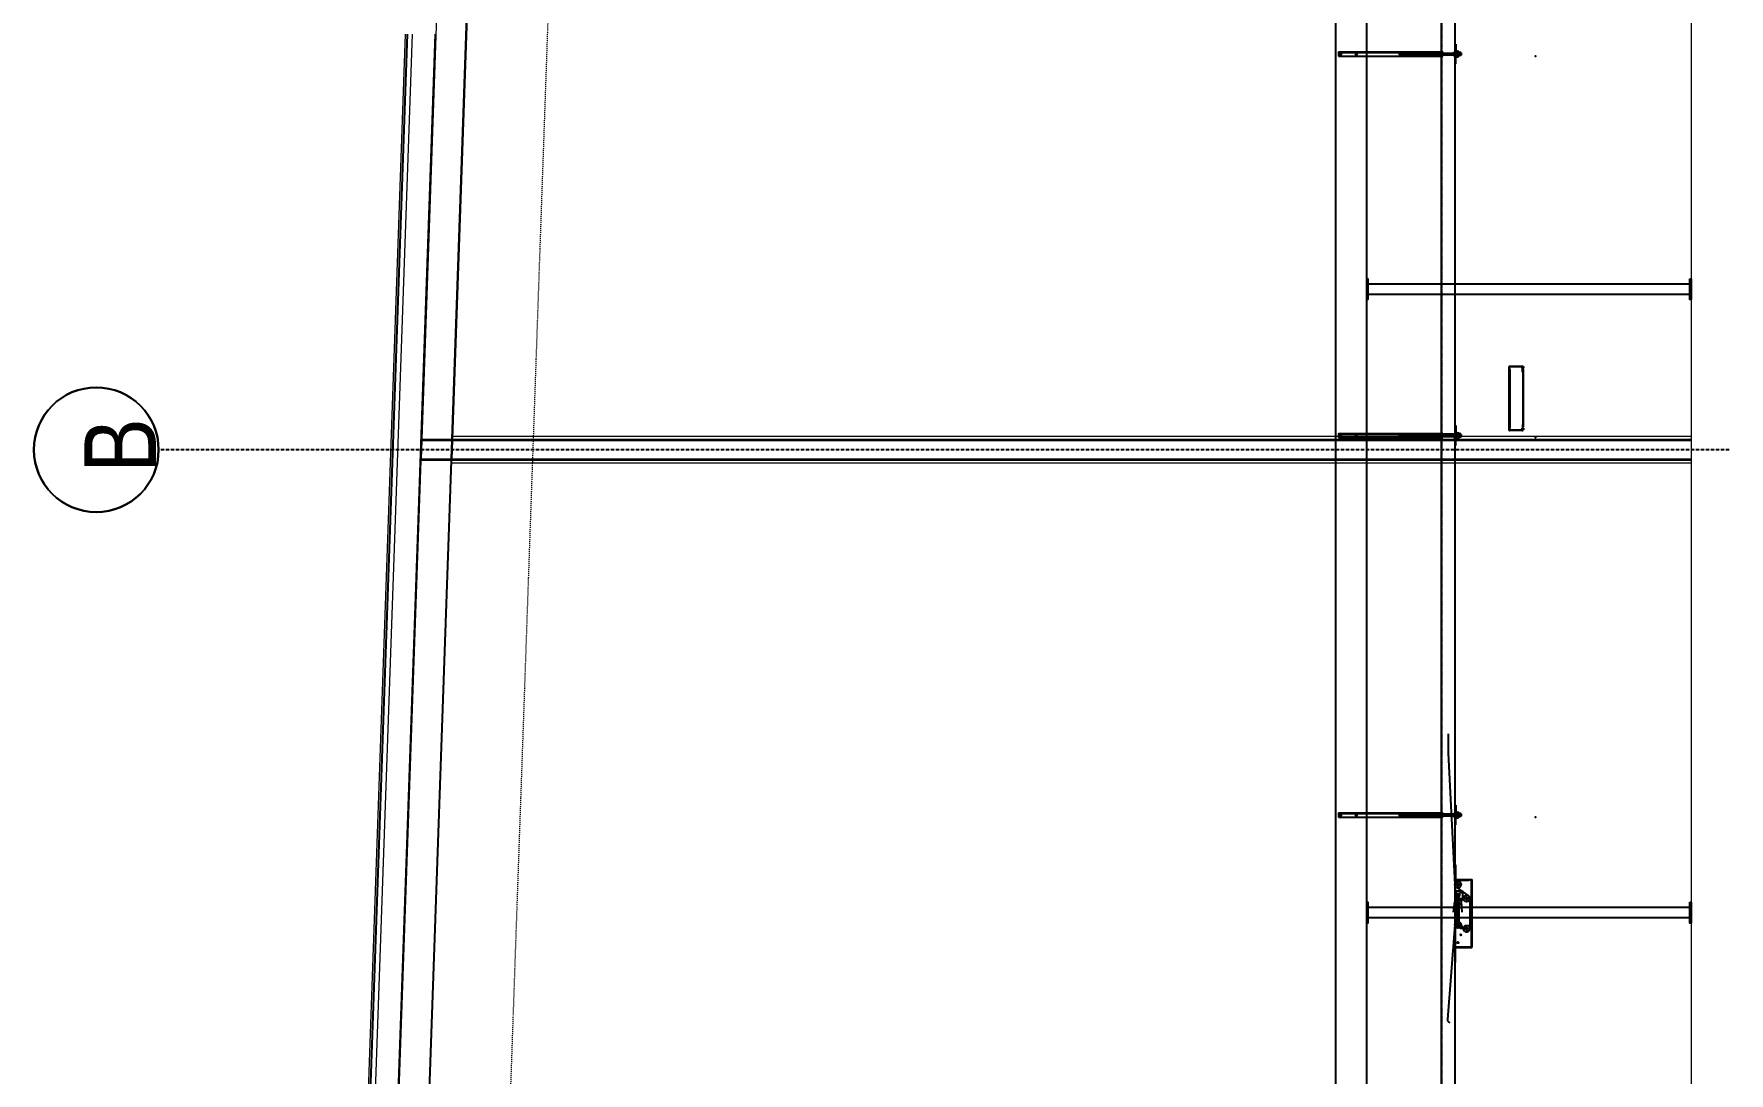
# Model space of a CAD drawing. Header units: millimetres. Extents: x -677815 to 406757, y -145898 to 39000.
# Drawn here: x 385990 to 402298, y -29999 to -19998 of the extents above; entities that cross this region are included whole.
import ezdxf

# ---------------------------------------------------------------- set-up
doc = ezdxf.new("R2010")
doc.units = ezdxf.units.MM
doc.header["$LTSCALE"] = 8
for name, pattern in [('Xref Conv Trash$0$_SBA Dash Dot - Loose', [6, 4, -1, 0, -1]), ('Xref Conv Trash$0$_SBA Hidden Line - Loose', [2.4, 1.2, -1.2]), ('Xref Conv Trash$0$AM_ISO02W050', [7.5, 6, -1.5]), ('Xref Conv Trash$0$AM_ISO08W050', [18, 12, -1.5, 3, -1.5]), ('Xref Conv Trash$0$CENTER', [7, 4, -1, 1, -1]), ('Xref Conv Trash$0$HIDDEN', [9.525, 6.35, -3.175]), ('Xref Conv Trash$0$PHANTOM', [2.5, 1.25, -0.25, 0.25, -0.25, 0.25, -0.25])]:
    doc.linetypes.add(name, pattern=pattern)
for name, color, linetype, lineweight in [('Xref Conv Trash$0$A-DETL-HDLN', 8, 'Xref Conv Trash$0$_SBA Hidden Line - Loose', 9), ('Xref Conv Trash$0$A-FLOR-LEVL', 8, 'Continuous', 9), ('Xref Conv Trash$0$A-ROOF', 8, 'Continuous', 25), ('Xref Conv Trash$0$A-ROOF-OTLN', 8, 'Continuous', 9), ('Xref Conv Trash$0$Center', 7, 'Xref Conv Trash$0$AM_ISO08W050', 50), ('Xref Conv Trash$0$Conv - Trash', 1, 'Continuous', 25), ('Xref Conv Trash$0$Hidden', 9, 'Xref Conv Trash$0$AM_ISO02W050', 25), ('Xref Conv Trash$0$S-BEAM', 8, 'Continuous', 9), ('Xref Conv Trash$0$S-COLS', 8, 'Continuous', 9), ('Xref Conv Trash$0$S-GRID-IDEN', 8, 'Continuous', 25)]:
    doc.layers.add(name, color=color, linetype=linetype, lineweight=lineweight)
for name, color, linetype in [('Xref Conv Trash$0$M-MEZZ', 173, 'Continuous'), ('Xref Conv Trash$0$M-MEZZ-POST', 114, 'Continuous'), ('Xref Conv Trash$0$S-GRID', 8, 'Continuous')]:
    doc.layers.add(name, color=color, linetype=linetype)
doc.styles.add('Xref Conv Trash$0$Arial Narrow_1', font='ARIALN.TTF', dxfattribs={"height": 688.297872})

# ---------------------------------------------------------------- blocks, each defined once
blk = doc.blocks.new('Xref Conv Trash$0$Trash Takeup')
at = {"layer": 'Xref Conv Trash$0$Conv - Trash'}
for p, q in [((-305, 167), (-305, 150)), ((0, 167), (0, 150)), ((305, 167), (305, 150)), ((-470, 2), (-328, 2)), ((-470, 0), (-470, 2)), ((-328, 0), (-470, 0)), ((-457, -7), (-457, 10)), ((-314, 115), (-331, 115)), ((-314, 45), (-331, 45)), ((-327, 3), (-327, 160)), ((-327, 160), (-325, 160)), ((325, 162), (-325, 162)), ((-325, 162), (-325, 160)), ((-325, 0), (-325, 160)), ((325, 160), (-325, 160)), ((-325, 160), (325, 160)), ((-325, 160), (-325, 3)), ((325, 157), (-325, 157)), ((-322, 130), (-325, 130)), ((-322, 30), (-325, 30)), ((325, 3), (-325, 3)), ((325, 0), (-325, 0)), ((-322, 30), (-322, 130)), ((-280, 27), (-314, 27)), ((-305, -7), (-305, 10)), ((-290, 33), (-280, 38)), ((-290, 21), (-290, 33)), ((-280, 27), (-290, 27)), ((-280, 16), (-290, 21)), ((-280, 27), (-280, 61)), ((-280, 38), (-270, 33)), ((-280, 27), (-280, 36)), ((-280, 27), (-280, 18)), ((-280, 27), (-270, 27)), ((-280, 27), (-246, 27)), ((-280, 27), (-280, -7)), ((-270, 21), (-280, 16)), ((-270, 33), (-270, 21)), ((-255, 9), (-170, 128)), ((-220, 70), (-125, 70)), ((-220, 8), (-220, 70)), ((-125, 8), (-220, 8)), ((-205, 55), (-214, 55)), ((-205, 55), (-205, 64)), ((-205, 55), (-205, 46)), ((-205, 55), (-196, 55)), ((137, 27), (-194, 27)), ((-191, 38), (-191, 34)), ((-191, 34), (-191, 20)), ((-191, 34), (-180, 34)), ((-191, 20), (-191, 16)), ((-191, 20), (-180, 20)), ((-189, 42), (-180, 42)), ((-189, 12), (-180, 12)), ((-180, 27), (-165, 27)), ((-145, 110), (-179, 110)), ((-168, 46), (-178, 46)), ((-178, 46), (-178, 8)), ((-178, 38), (-178, 16)), ((-178, 17), (-178, 38)), ((-178, 36), (-168, 36)), ((133, 35), (-178, 35)), ((134, 34), (-178, 34)), ((134, 20), (-178, 20)), ((133, 19), (-178, 19)), ((-178, 8), (-168, 8)), ((-178, 19), (-168, 19)), ((-168, 8), (-168, 46)), ((-155, 116), (-145, 121)), ((-155, 104), (-155, 116)), ((-145, 99), (-155, 104)), ((-145, 110), (-154, 110)), ((-152, -7), (-152, 10)), ((-140, 55), (-148, 55)), ((-145, 110), (-145, 144)), ((-145, 141), (145, 141)), ((-145, 121), (-135, 116)), ((-145, 110), (-145, 120)), ((-145, 110), (-145, 100)), ((-145, 110), (-136, 110)), ((-145, 110), (-111, 110)), ((-145, 110), (-145, 76)), ((-135, 104), (-145, 99)), ((-110, 27), (-144, 27)), ((-140, 55), (-140, 64)), ((-140, 55), (-140, 46)), ((-140, 55), (-132, 55)), ((-135, 116), (-135, 104)), ((-125, 70), (-125, 8)), ((122, 30), (-122, 30)), ((-112, 58), (-12, 65)), ((-110, 18), (-110, 42)), ((110, 39), (-110, 39)), ((-110, 27), (-76, 27)), ((-110, 21), (110, 21)), ((0, -7), (0, 10)), ((110, 27), (76, 27)), ((157, 82), (98, 55)), ((110, 38), (100, 33)), ((100, 33), (100, 21)), ((100, 21), (110, 16)), ((105, 43), (105, 12)), ((110, 27), (110, 61)), ((110, 18), (110, 42)), ((120, 33), (110, 38)), ((110, 27), (110, -7)), ((110, 27), (144, 27)), ((110, 16), (120, 21)), ((145, 110), (111, 110)), ((116, 12), (116, 43)), ((116, 39), (117, 41)), ((116, 39), (116, 15)), ((116, 15), (117, 13)), ((128, 41), (117, 41)), ((128, 34), (117, 34)), ((128, 20), (117, 20)), ((128, 13), (117, 13)), ((120, 21), (120, 33)), ((129, 39), (128, 41)), ((129, 15), (128, 13)), ((129, 39), (129, 15)), ((140, 55), (132, 55)), ((134, 34), (133, 35)), ((133, 19), (133, 35)), ((134, 20), (133, 19)), ((134, 20), (134, 34)), ((135, 116), (145, 121)), ((135, 104), (135, 116)), ((145, 99), (135, 104)), ((145, 110), (136, 110)), ((140, 55), (140, 64)), ((140, 55), (140, 46)), ((140, 55), (148, 55)), ((145, 110), (145, 144)), ((145, 121), (155, 116)), ((145, 110), (145, 120)), ((145, 110), (145, 100)), ((145, 110), (154, 110)), ((145, 110), (179, 110)), ((145, 110), (145, 76)), ((155, 104), (145, 99)), ((152, -7), (152, 10)), ((155, 116), (155, 104)), ((205, 55), (196, 55)), ((205, 55), (205, 64)), ((205, 55), (205, 46)), ((205, 55), (214, 55)), ((280, 27), (270, 27)), ((280, 27), (280, 36)), ((280, 27), (280, 18)), ((280, 27), (290, 27)), ((305, -7), (305, 10)), ((314, 115), (331, 115)), ((314, 45), (331, 45)), ((322, 30), (322, 130)), ((322, 130), (325, 130)), ((322, 30), (325, 30)), ((325, 160), (325, 162)), ((325, 0), (325, 160)), ((327, 160), (325, 160)), ((325, 160), (325, 3)), ((327, 3), (327, 160)), ((470, 2), (328, 2)), ((328, 0), (470, 0)), ((457, -7), (457, 10)), ((470, 0), (470, 2)), ((-1728, -69), (-1545, -69)), ((-1544, -69), (-278, -4)), ((-14, -16), (-114, -4)), ((108, -4), (1021, -75))]:
    blk.add_line(p, q, dxfattribs=at)
for centre, radius in [((-280, 27), 31), ((-280, 27), 9.6), ((-280, 27), 6.5), ((-205, 55), 5.5), ((-205, 55), 5.5), ((-145, 110), 31), ((-145, 110), 9.6), ((-145, 110), 6.5), ((-140, 55), 5.5), ((-140, 55), 5.5), ((-110, 27), 31), ((110, 27), 31), ((110, 27), 9.6), ((111, 43), 5.5), ((111, 12), 5.5), ((145, 110), 31), ((140, 55), 5.5), ((145, 110), 9.6), ((145, 110), 6.5), ((205, 55), 5.5), ((280, 27), 6.5)]:
    blk.add_circle(centre, radius, dxfattribs=at)
for centre, radius, start, end in [((-328, 3), 1.6, 270, 0), ((-328, 3), 3.2, 270, 0), ((-280, 27), 31, 273.6497, 324.615), ((-187, 38), 4.04, 113.991, 246.009), ((-179, 27), 12.6, 144.0166, 215.9834), ((-187, 16), 4.04, 113.991, 246.009), ((-182, 38), 4.04, 293.991, 66.009), ((-190, 27), 12.6, 324.0166, 35.9834), ((-182, 16), 4.04, 293.991, 66.009), ((-145, 110), 31, 90, 144.615), ((-110, 30), 9, 90, 270), ((110, 27), 31, 113.6403, 266.5167), ((111, 43), 5.5, 0, 180), ((111, 12), 5.5, 180, 0), ((110, 30), 9, 270, 90), ((139, 40), 22.6, 181.9939, 195.0285), ((148, 27), 32, 167.4961, 192.5039), ((139, 15), 22.6, 164.9715, 178.0061), ((106, 40), 22.6, 344.9715, 358.0061), ((97, 27), 32, 347.4961, 12.5039), ((106, 15), 22.6, 1.9939, 15.0285), ((145, 110), 31, 293.6403, 90), ((328, 3), 3.2, 180, 270), ((328, 3), 1.6, 180, 270), ((-1545, -44), 25, 270, 273.6497), ((1021, -44), 31, 270, 344.6873)]:
    blk.add_arc(centre, radius, start, end, dxfattribs=at)
blk = doc.blocks.new('*U189')
for p, q in [((-13, 5), (-13, 127)), ((-10, 5), (-10, 127)), ((-8, 132), (601, 132)), ((-8, 130), (6, 130)), ((15, 124), (7, 129)), ((17, 126), (8, 131)), ((17, 126), (575, 126)), ((18, 123), (575, 123)), ((576, 126), (585, 131)), ((578, 124), (586, 129)), ((588, 130), (601, 130)), ((603, 127), (603, 5)), ((606, 127), (606, 5))]:
    blk.add_line(p, q)
at = {"linetype": 'Continuous'}
for p, q in [((45, 3), (-8, 3)), ((-8, 0), (45, 0)), ((45, 0), (45, 3)), ((548, 3), (601, 3)), ((548, 0), (548, 3)), ((20, -1), (20, -2)), ((573, -1), (20, -1)), ((573, -2), (20, -2)), ((601, 0), (548, 0)), ((573, -1), (573, -2))]:
    blk.add_line(p, q, dxfattribs=at)
for centre, radius, start, end in [((-8, 127), 5, 90, 180), ((-8, 127), 2.5, 90, 180), ((6, 127), 5, 60, 90), ((6, 127), 2.5, 60, 90), ((18, 129), 5, 240, 270), ((18, 129), 2.5, 240, 270), ((575, 129), 2.5, 270, 300), ((575, 129), 5, 270, 300), ((588, 127), 5, 90, 120), ((588, 127), 2.5, 90, 120), ((601, 127), 5, 0, 90), ((601, 127), 2.5, 0, 90)]:
    blk.add_arc(centre, radius, start, end)
for centre, radius, start, end in [((-8, 5), 5, 180, 270), ((-8, 5), 2.5, 180, 270), ((601, 5), 5, 270, 0), ((601, 5), 2.5, 270, 0)]:
    blk.add_arc(centre, radius, start, end, dxfattribs=at)
at = {"layer": 'Xref Conv Trash$0$Hidden', "linetype": 'Xref Conv Trash$0$CENTER', "extrusion": (0, 1, 0)}
for p, q in [((0, -15), (0, 20)), ((593, -15), (593, 20))]:
    blk.add_line(p, q, dxfattribs=at)
blk = doc.blocks.new('Xref Conv Trash$0$UC-Universal Column-Column - C4_5-250UC73-1332366-SECTION WAREHOUSE B')
at = {"layer": 'Xref Conv Trash$0$S-COLS'}
for p, q in [((-116139, 42100), (-116139, 54011)), ((-115885, 54020), (-115885, 42100))]:
    blk.add_line(p, q, dxfattribs=at)
blk = doc.blocks.new('Xref Conv Trash$0$UC-Universal Column-Column - C2_5-200UC60-1337977-SECTION WAREHOUSE B')
at = {"layer": 'Xref Conv Trash$0$S-COLS'}
for p, q in [((-116115, 54319), (-116115, 42100)), ((-116101, 54320), (-116101, 42100)), ((-115924, 54326), (-115924, 42100)), ((-115910, 42100), (-115910, 54326))]:
    blk.add_line(p, q, dxfattribs=at)
blk = doc.blocks.new('Xref Conv Trash$0$Grid - Grid Head-235101-SECTION WAREHOUSE B')
at = {"layer": 'Xref Conv Trash$0$S-GRID-IDEN'}
blk.add_circle((-140012, 62123), 600, dxfattribs=at)
for start, end in [(0, 180), (180, 0)]:
    blk.add_arc((-140012, 62123), 600, start, end, dxfattribs=at)
blk = doc.blocks.new('*U199')
for p, q in [((5050, 1716), (36547, 7370)), ((5073, 1586), (36570, 7240)), ((5073, 1586), (36570, 7240))]:
    blk.add_line(p, q)
at = {"linetype": 'Xref Conv Trash$0$PHANTOM'}
for p, q in [((5066, 1716), (36532, 7365)), ((5073, 1588), (36570, 7242))]:
    blk.add_line(p, q, dxfattribs=at)
blk = doc.blocks.new('Xref Conv Trash$0$PIVOT')
for p, q in [((-95, 19), (-95, 14)), ((-30, 19), (-95, 19)), ((-95, 14), (-30, 14)), ((-89, 19), (-89, 14)), ((-64, 19), (-64, 14)), ((-27, 10), (-27, -2)), ((-22, 10), (-22, -1)), ((22, 10), (22, -1)), ((27, 10), (27, -2)), ((95, 19), (30, 19)), ((95, 14), (30, 14)), ((64, 19), (64, 14)), ((89, 19), (89, 14)), ((95, 19), (95, 14))]:
    blk.add_line(p, q)
for centre, radius, start, end in [((-30, 10), 8.2, 0, 90), ((-30, 10), 3.2, 0, 90), ((30, 10), 8.2, 90, 180), ((30, 10), 3.2, 90, 180), ((0, 0), 26.8, 183.5004, 356.4996), ((0, 0), 21.8, 183.8813, 356.1187)]:
    blk.add_arc(centre, radius, start, end)
blk = doc.blocks.new('*U205')
for p, q in [((-20, 1122), (-20, 119)), ((20, 1122), (-20, 1122)), ((20, 1109), (14, 1109)), ((20, 1095), (14, 1095)), ((20, 1122), (20, 119)), ((20, 959), (14, 959)), ((20, 945), (14, 945)), ((-8, 538), (-7, 539)), ((-8, 538), (-8, 18)), ((-8, 538), (8, 538)), ((-7, 539), (-7, 18)), ((7, 539), (-7, 539)), ((7, 539), (7, 18)), ((8, 538), (7, 539)), ((8, 538), (8, 18)), ((-14, 120), (-14, 168)), ((10, 169), (-10, 169)), ((-7, 120), (-7, 168)), ((6, 120), (6, 168)), ((14, 120), (14, 168)), ((-20, 119), (20, 119)), ((10, 119), (-10, 119)), ((-8, 2), (-8, 1)), ((-7, 2), (-7, 1)), ((7, 2), (7, 1)), ((8, 2), (8, 1)), ((-8, -3), (-8, -34)), ((-8, -38), (-8, -40)), ((-7, -3), (-7, -34)), ((-7, -39), (-7, -40)), ((7, -3), (7, -34)), ((7, -39), (7, -40)), ((8, -3), (8, -34)), ((8, -38), (8, -40))]:
    blk.add_line(p, q)
at = {"linetype": 'Xref Conv Trash$0$CENTER', "lineweight": 13}
for p, q in [((-15, 1102), (5, 1102)), ((-5, 1092), (-5, 1112)), ((10, 1102), (24, 1102)), ((-15, 952), (5, 952)), ((-5, 942), (-5, 962)), ((10, 952), (24, 952))]:
    blk.add_line(p, q, dxfattribs=at)
at = {"linetype": 'Continuous'}
blk.add_line((14, 1122), (14, 119), dxfattribs=at)
at = {"linetype": 'Xref Conv Trash$0$HIDDEN', "lineweight": 13}
for p, q in [((-9, 0), (-9, -4)), ((9, 0), (9, -4)), ((-9, -33), (-9, -38)), ((9, -33), (9, -38))]:
    blk.add_line(p, q, dxfattribs=at)
for points in [[(-15, 16), (-15, 7)], [(-11, 18), (-7, 18), (7, 18), (11, 18)], [(-7, 16), (-7, 7)], [(7, 16), (7, 7)], [(15, 16), (15, 7)], [(-15, -53), (-15, -42)], [(11, -56), (7, -56), (-7, -56), (-11, -56)], [(-7, -53), (-7, -42)], [(7, -53), (7, -42)], [(15, -53), (15, -42)]]:
    blk.add_lwpolyline(points)
for points in [[(15, 2), (-15, 2), (-15, 4), (15, 4)], [(-15, -40), (15, -40), (15, -42), (-15, -42)]]:
    blk.add_lwpolyline(points, close=True)
for centre, radius in [((-5, 1102), 7), ((-5, 952), 7), ((0, -19), 21.2), ((0, -19), 17.2)]:
    blk.add_circle(centre, radius)
for centre, radius, start, end in [((-11, 14, 35), 4.04, 23.991, 156.009), ((-11, 9, 35), 4.04, 203.991, 336.009), ((0, 6, 35), 12.6, 54.0166, 125.9834), ((0, 17, 35), 12.6, 234.0166, 305.9834), ((11, 14, 35), 4.04, 23.991, 156.009), ((11, 9, 35), 4.04, 203.991, 336.009), ((-11, -51, 35), 4.04, 203.991, 336.009), ((0, -43, 35), 12.6, 234.0166, 305.9834), ((11, -51, 35), 4.04, 203.991, 336.009)]:
    blk.add_arc(centre, radius, start, end)
for centre, major_axis, ratio in [((-10, 168), (-3.75, 0), 0.324182), ((0, 120), (6.5, 0), 0.187028), ((10, 120), (3.75, 0), 0.324182)]:
    blk.add_ellipse(centre, major_axis=major_axis, ratio=ratio, start_param=3.141593, end_param=6.283185)
at = {"extrusion": (0, 0, -1)}
for centre, major_axis, ratio in [((0, 168), (6.5, 0), 0.187028), ((10, 168), (3.75, 0), 0.324182), ((-10, 120), (-3.75, 0), 0.324182)]:
    blk.add_ellipse(centre, major_axis=major_axis, ratio=ratio, start_param=3.141593, end_param=6.283185, dxfattribs=at)
blk.add_point((-20, -771))
at = {"layer": 'Xref Conv Trash$0$Center', "lineweight": 50}
for q in [(0, 1), (-20, -19), (20, -19), (0, -39)]:
    blk.add_line((0, -19), q, dxfattribs=at)
at = {"color": 5}
blk.add_blockref('Xref Conv Trash$0$PIVOT', (0, -19), dxfattribs=at)
blk = doc.blocks.new('Xref Conv Trash')
at = {"layer": 'Xref Conv Trash$0$A-DETL-HDLN'}
blk.add_line((389535, -60000), (391634, 84), dxfattribs=at)
at = {"layer": 'Xref Conv Trash$0$A-FLOR-LEVL', "linetype": 'Continuous'}
blk.add_line((401932, 10637), (401932, -123290), dxfattribs=at)
at = {"layer": 'Xref Conv Trash$0$A-ROOF'}
for p, q in [((388887, -39999), (389585, -19999)), ((389849, -19999), (389150, -39999))]:
    blk.add_line(p, q, dxfattribs=at)
at = {"layer": 'Xref Conv Trash$0$A-ROOF', "lineweight": 9}
blk.add_line((389628, -19999), (388930, -39999), dxfattribs=at)
at = {"layer": 'Xref Conv Trash$0$A-ROOF-OTLN'}
blk.add_line((388867, -39999), (389565, -19999), dxfattribs=at)
at = {"layer": 'Xref Conv Trash$0$Conv - Trash'}
for p, q in [((399532, -20190), (399664, -20190)), ((399532, -23848), (399664, -23848)), ((399532, -27505), (399664, -27505))]:
    blk.add_line(p, q, dxfattribs=at)
at = {"layer": 'Xref Conv Trash$0$M-MEZZ'}
blk.add_lwpolyline([(398812, -41931), (398812, -10432), (398512, -10432), (398512, -41931)], close=True, dxfattribs=at)
at = {"layer": 'Xref Conv Trash$0$M-MEZZ-POST'}
for p, q in [((401922, -22405), (398822, -22405)), ((401922, -22505), (398822, -22505)), ((401922, -28405), (398822, -28405)), ((401922, -28505), (398822, -28505))]:
    blk.add_line(p, q, dxfattribs=at)
for points in [[(398812, -22355), (398822, -22355), (398822, -22555), (398812, -22555)], [(401922, -22355), (401932, -22355), (401932, -22555), (401922, -22555)], [(398812, -28355), (398822, -28355), (398822, -28555), (398812, -28555)], [(401922, -28355), (401932, -28355), (401932, -28555), (401922, -28555)]]:
    blk.add_lwpolyline(points, close=True, dxfattribs=at)
at = {"layer": 'Xref Conv Trash$0$S-BEAM'}
for p, q in [((389724, -23898), (390538, -607)), ((390821, -607), (390008, -23898)), ((390020, -23898), (390833, -607)), ((389718, -24088), (389724, -23912)), ((390007, -23912), (390001, -24088)), ((390013, -24088), (390019, -23912)), ((388886, -47898), (389717, -24103)), ((390001, -24103), (389170, -47898)), ((389182, -47898), (390012, -24103))]:
    blk.add_line(p, q, dxfattribs=at)
at = {"layer": 'Xref Conv Trash$0$S-GRID', "linetype": 'Xref Conv Trash$0$_SBA Dash Dot - Loose'}
blk.add_line((402298, -24000), (387179, -24000), dxfattribs=at)
at = {"layer": 'Xref Conv Trash$0$Conv - Trash'}
for name, p, rotation in [('*U199', (400328, -40094), 79.82297319294562), ('*U205', (399664, -20191), 90), ('*U205', (399664, -23863), 90), ('Xref Conv Trash$0$Trash Takeup', (399663, -28463), 270), ('*U205', (399664, -27514), 90)]:
    blk.add_blockref(name, p, dxfattribs=dict(at, rotation=rotation))
at = {"layer": 'Xref Conv Trash$0$Conv - Trash', "color": 4, "rotation": 90.00000000000001}
blk.add_blockref('*U189', (400314, -23802), dxfattribs=at)
at = {"layer": 'Xref Conv Trash$0$S-COLS', "xscale": -1, "rotation": 90}
for name in ['Xref Conv Trash$0$UC-Universal Column-Column - C2_5-200UC60-1337977-SECTION WAREHOUSE B', 'Xref Conv Trash$0$UC-Universal Column-Column - C4_5-250UC73-1332366-SECTION WAREHOUSE B']:
    blk.add_blockref(name, (444032, -140012), dxfattribs=at)
at = {"layer": 'Xref Conv Trash$0$S-GRID-IDEN', "xscale": -1, "rotation": 90}
blk.add_blockref('Xref Conv Trash$0$Grid - Grid Head-235101-SECTION WAREHOUSE B', (448713, -164012), dxfattribs=at)
at = {"layer": 'Xref Conv Trash$0$S-GRID-IDEN', "lineweight": 9, "insert": (387164, -23959), "char_height": 688, "width": 629.97, "attachment_point": 8, "rotation": 90, "line_spacing_factor": 0.968573, "style": 'Xref Conv Trash$0$Arial Narrow_1'}
blk.add_mtext('B', dxfattribs=at)

msp = doc.modelspace()

# ---------------------------------------------------------------- block references
msp.add_blockref('Xref Conv Trash', (0, 0))

doc.saveas('drawing.dxf')
